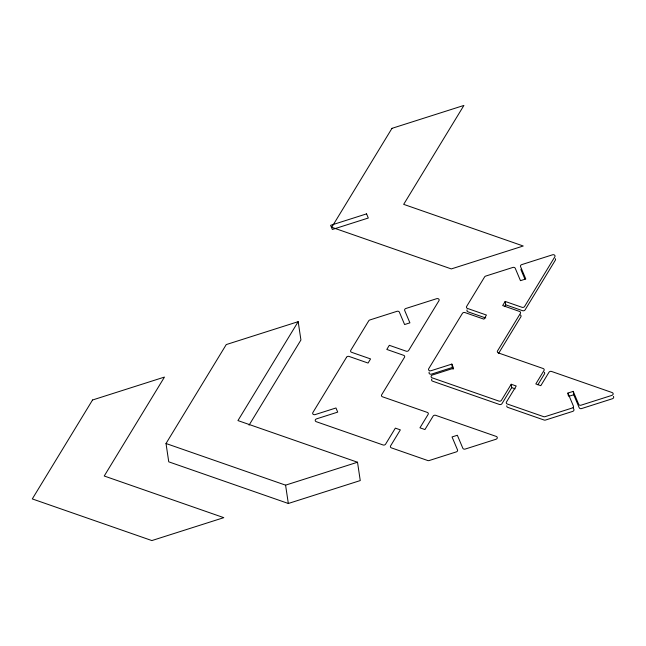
<?xml version="1.0" encoding="UTF-8"?>
<svg xmlns="http://www.w3.org/2000/svg" width="646" height="646" viewBox="0 0 646 646"><rect width="100%" height="100%" fill="white"/><g stroke="black" fill="none" stroke-linecap="round" stroke-linejoin="round"><path stroke-width="0.97" d="M298.177 321.668L237.946 420.586L357.513 462.237L360.25 480.567L288.326 503.484L168.751 461.833L166.014 443.503L226.253 344.576L298.177 321.668L300.923 339.998L249.065 425.157M567.915 393.075L573.39 406.043A1.898 1.51 -8.5 0 1 572.186 408.022L545.054 416.662A1.898 1.51 -8.5 0 1 543.609 416.654L507.296 404.008A1.898 1.51 -8.5 0 1 506.456 402.022L516.211 386.001L511.22 384.265L501.466 400.278A1.898 1.51 -8.5 0 1 498.922 401.093L432.093 377.813A1.898 1.51 -8.5 0 1 432.352 375.011L453.581 368.244L451.837 364.102L430.979 370.739A1.898 1.51 -8.5 0 1 428.694 368.745L462.407 313.375A1.898 1.51 -8.5 0 1 464.95 312.567L483.927 319.172L486.438 315.046L467.47 308.441A1.898 1.51 -8.5 0 1 466.63 306.454L484.621 276.9A1.898 1.51 -8.5 0 1 485.719 276.084L512.851 267.444A1.898 1.51 -8.5 0 1 515.242 268.276L520.474 280.663L525.779 278.975L520.547 266.588A1.898 1.51 -8.5 0 1 521.75 264.61L552.564 254.79A1.898 1.51 -8.5 0 1 554.849 256.785L524.576 306.503A1.898 1.51 -8.5 0 1 522.033 307.31L505.18 301.44L502.669 305.566L519.521 311.437A1.898 1.51 -8.5 0 1 520.361 313.423L497.525 350.94A1.898 1.51 -8.5 0 0 498.365 352.926L543.157 368.527A1.898 1.51 -8.5 0 1 543.997 370.513L535.817 383.942L540.807 385.678L548.987 372.249A1.898 1.51 -8.5 0 1 551.523 371.442L612.158 392.566A1.898 1.51 -8.5 0 1 611.899 395.368L581.085 405.179A1.898 1.51 -8.5 0 1 578.695 404.348L573.22 391.379L567.915 393.075L568.294 395.602M504.583 306.624L505.689 304.815L505.18 301.44M498.502 353.532L520.87 316.806A1.898 1.51 -8.5 0 0 520.321 314.949M511.22 384.265L511.729 387.64L501.974 403.661A1.898 1.51 -8.5 0 1 499.431 404.469L432.602 381.188A1.898 1.51 -8.5 0 1 431.875 379.04M537.86 384.798L544.497 373.889A1.898 1.51 -8.5 0 0 544.223 372.217M451.837 364.102L452.337 367.477L431.488 374.115A1.898 1.51 -8.5 0 1 429.202 372.12M166.014 443.503L285.58 485.154L357.513 462.237M568.755 396.345L573.729 394.754L573.22 391.379M505.689 304.815L522.541 310.686A1.898 1.51 -8.5 0 0 525.085 309.878L555.35 260.168A1.898 1.51 -8.5 0 0 555.253 258.675M485.76 318.01L467.97 311.816A1.898 1.51 -8.5 0 1 467.131 309.83M511.729 387.64L515.153 388.835M524.972 279.258L521.056 269.963A1.898 1.51 -8.5 0 1 520.983 269.253M573.729 394.754L579.196 407.723A1.898 1.51 -8.5 0 0 581.586 408.563L612.4 398.743A1.898 1.51 -8.5 0 0 613.377 396.41M573.212 407.796L573.89 409.419A1.898 1.51 -8.5 0 1 572.687 411.397L545.555 420.037A1.898 1.51 -8.5 0 1 544.11 420.029L507.796 407.384A1.898 1.51 -8.5 0 1 506.795 405.801M452.337 367.477L453.104 369.286M285.58 485.154L288.326 503.484M92.539 399.995L32.3 498.922L151.867 540.565L223.799 517.656L104.232 476.005L164.464 377.078L92.539 399.995M391.977 128.344L331.737 227.271L451.312 268.922L523.244 246.005L403.677 204.354L463.909 105.435L391.977 128.344M346.547 357.254L312.834 412.616A1.898 1.51 -8.5 0 0 315.111 414.611L335.968 407.973L337.713 412.116L316.483 418.883A1.898 1.51 -8.5 0 0 316.225 421.685L383.062 444.965A1.898 1.51 -8.5 0 0 385.597 444.157L395.352 428.137L400.342 429.873L390.588 445.893A1.898 1.51 -8.5 0 0 391.428 447.88L427.741 460.525A1.898 1.51 -8.5 0 0 429.186 460.533L456.318 451.893A1.898 1.51 -8.5 0 0 457.521 449.915L452.047 436.946L457.352 435.259L462.827 448.227A1.898 1.51 -8.5 0 0 465.217 449.059L496.031 439.24A1.898 1.51 -8.5 0 0 496.29 436.438L435.662 415.321A1.898 1.51 -8.5 0 0 433.119 416.129L424.939 429.55L419.957 427.813L428.128 414.393A1.898 1.51 -8.5 0 0 427.289 412.398L382.497 396.797A1.898 1.51 -8.5 0 1 381.657 394.811L404.493 357.303A1.898 1.51 -8.5 0 0 403.653 355.316L386.801 349.438L389.312 345.311L406.173 351.182A1.898 1.51 -8.5 0 0 408.708 350.374L438.981 300.665A1.898 1.51 -8.5 0 0 436.696 298.67L405.882 308.481A1.898 1.51 -8.5 0 0 404.679 310.46L409.911 322.847L404.606 324.542L399.373 312.147A1.898 1.51 -8.5 0 0 396.983 311.315L369.851 319.964A1.898 1.51 -8.5 0 0 368.753 320.779L350.762 350.326A1.898 1.51 -8.5 0 0 351.602 352.312L370.57 358.926L368.058 363.052L349.09 356.439A1.898 1.51 -8.5 0 0 346.547 357.254M366.565 213.874L330.599 225.325L332.351 229.475L368.309 218.017L366.565 213.874"/></g></svg>
